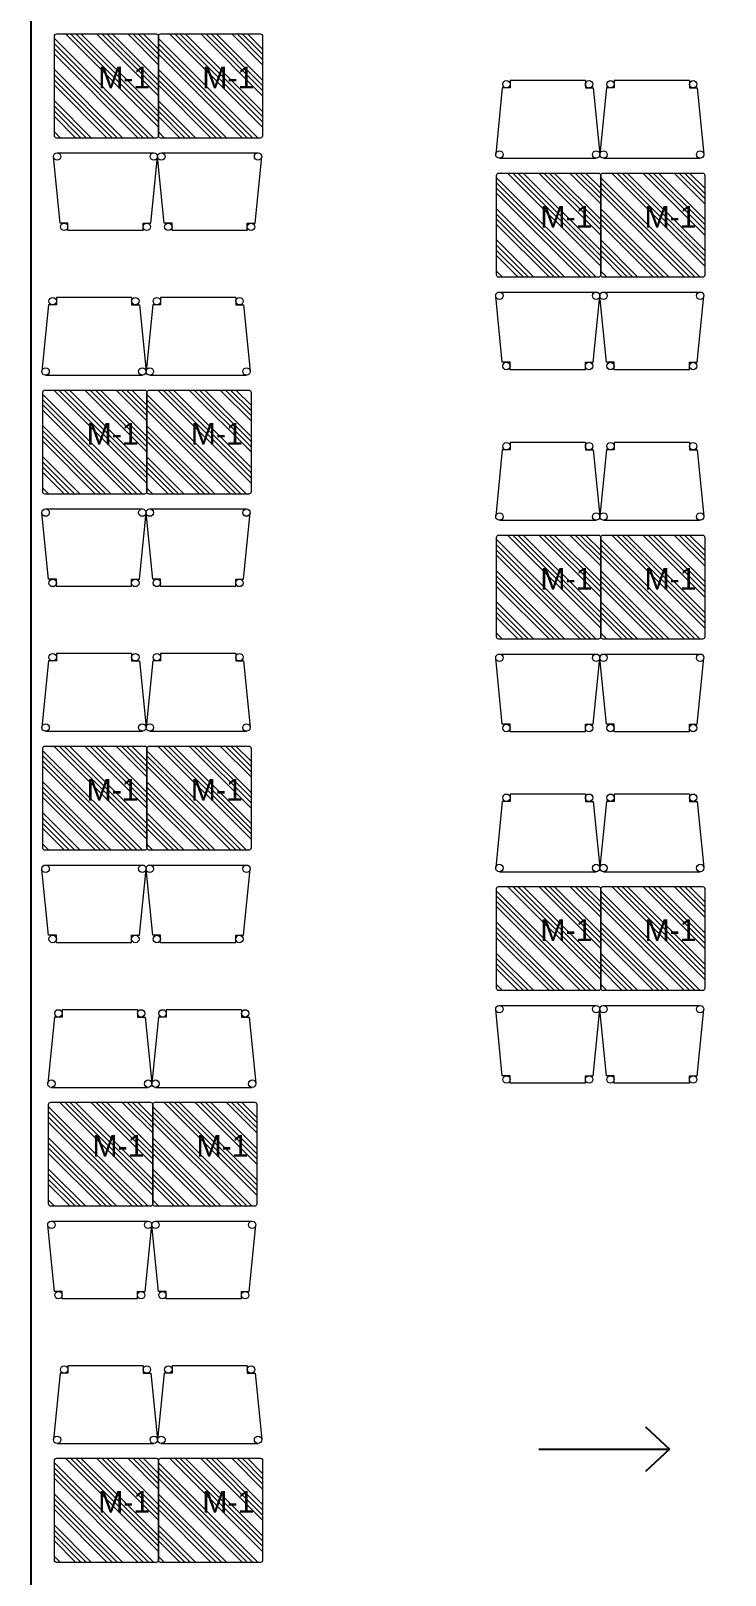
# Model space of a CAD drawing. Header units: centimetres. Extents: x 129282 to 136766, y 26190 to 28185.
# Drawn here: x 132624 to 132924, y 27158 to 27826 of the extents above; entities that cross this region are included whole.
import ezdxf

# ---------------------------------------------------------------- set-up
doc = ezdxf.new("R2010")
doc.units = ezdxf.units.CM
doc.header["$LTSCALE"] = 10
doc.header["$MEASUREMENT"] = 0
doc.layers.add('ARK_AHŞAP', color=45, linetype='Continuous', lineweight=15)
doc.layers.add('ARK_METAL', color=252, linetype='Continuous', lineweight=15)
doc.layers.add('LP-DIMENSION_INT_100', color=51, linetype='Continuous')
doc.layers.add('SD-YAZI', color=233, linetype='Continuous')
doc.styles.get("Standard").update_dxf_attribs({"font": 'arial.ttf'})

# ---------------------------------------------------------------- blocks, each defined once
blk = doc.blocks.new('kj')
at = {"layer": 'LP-DIMENSION_INT_100', "color": 2}
blk.add_lwpolyline([(130239.37, 28185.2), (129939.37, 28185.2), (129939.37, 26190.2), (130177.37, 26190.2)], dxfattribs=at)

msp = doc.modelspace()

# ---------------------------------------------------------------- hatches: boundary and pattern name
at = {"layer": 'ARK_METAL'}
h = msp.add_hatch(dxfattribs=at)
h.set_pattern_fill('ANSI34', color=256, scale=0.5, angle=450)
h.set_pattern_definition([(135, (100223.181, -190133.326), (-6.7351921, -6.7351921), []), (135, (100223.181, -190131.081), (-6.7351921, -6.7351921), []), (135, (100223.181, -190128.836), (-6.7351921, -6.7351921), []), (135, (100223.181, -190126.591), (-6.7351921, -6.7351921), [])])
h.paths.add_polyline_path([(132679.28, 27823.86, 0.414214), (132678.28, 27824.86), (132635.28, 27824.86, 0.414214), (132634.28, 27823.86), (132634.28, 27780.86, 0.414214), (132635.28, 27779.86), (132678.28, 27779.86, 0.414214), (132679.28, 27780.86)])
h = msp.add_hatch(dxfattribs=at)
h.set_pattern_fill('ANSI34', color=256, scale=0.5, angle=450)
h.set_pattern_definition([(135, (100268.181, -190133.326), (-6.7351921, -6.7351921), []), (135, (100268.181, -190131.081), (-6.7351921, -6.7351921), []), (135, (100268.181, -190128.836), (-6.7351921, -6.7351921), []), (135, (100268.181, -190126.591), (-6.7351921, -6.7351921), [])])
h.paths.add_polyline_path([(132724.28, 27823.86, 0.414214), (132723.28, 27824.86), (132680.28, 27824.86, 0.414214), (132679.28, 27823.86), (132679.28, 27780.86, 0.414214), (132680.28, 27779.86), (132723.28, 27779.86, 0.414214), (132724.28, 27780.86)])
h = msp.add_hatch(dxfattribs=at)
h.set_pattern_fill('ANSI34', color=256, scale=0.5, angle=450)
h.set_pattern_definition([(135, (100414.278, -190193.507), (-6.7351921, -6.7351921), []), (135, (100414.278, -190191.262), (-6.7351921, -6.7351921), []), (135, (100414.278, -190189.017), (-6.7351921, -6.7351921), []), (135, (100414.278, -190186.772), (-6.7351921, -6.7351921), [])])
h.paths.add_polyline_path([(132870.37, 27763.68, 0.414214), (132869.37, 27764.68), (132826.37, 27764.68, 0.414214), (132825.37, 27763.68), (132825.37, 27720.68, 0.414214), (132826.37, 27719.68), (132869.37, 27719.68, 0.414214), (132870.37, 27720.68)])
h = msp.add_hatch(dxfattribs=at)
h.set_pattern_fill('ANSI34', color=256, scale=0.5, angle=450)
h.set_pattern_definition([(135, (100459.278, -190193.507), (-6.7351921, -6.7351921), []), (135, (100459.278, -190191.262), (-6.7351921, -6.7351921), []), (135, (100459.278, -190189.017), (-6.7351921, -6.7351921), []), (135, (100459.278, -190186.772), (-6.7351921, -6.7351921), [])])
h.paths.add_polyline_path([(132915.37, 27763.68, 0.414214), (132914.37, 27764.68), (132871.37, 27764.68, 0.414214), (132870.37, 27763.68), (132870.37, 27720.68, 0.414214), (132871.37, 27719.68), (132914.37, 27719.68, 0.414214), (132915.37, 27720.68)])
h = msp.add_hatch(dxfattribs=at)
h.set_pattern_fill('ANSI34', color=256, scale=0.5, angle=450)
h.set_pattern_definition([(135, (100218.181, -190287.305), (-6.7351921, -6.7351921), []), (135, (100218.181, -190285.06), (-6.7351921, -6.7351921), []), (135, (100218.181, -190282.8145), (-6.7351921, -6.7351921), []), (135, (100218.181, -190280.569), (-6.7351921, -6.7351921), [])])
h.paths.add_polyline_path([(132674.28, 27669.88, 0.414214), (132673.28, 27670.88), (132630.28, 27670.88, 0.414214), (132629.28, 27669.88), (132629.28, 27626.88, 0.414214), (132630.28, 27625.88), (132673.28, 27625.88, 0.414214), (132674.28, 27626.88)])
h = msp.add_hatch(dxfattribs=at)
h.set_pattern_fill('ANSI34', color=256, scale=0.5, angle=450)
h.set_pattern_definition([(135, (100263.181, -190287.305), (-6.7351921, -6.7351921), []), (135, (100263.181, -190285.06), (-6.7351921, -6.7351921), []), (135, (100263.181, -190282.8145), (-6.7351921, -6.7351921), []), (135, (100263.181, -190280.569), (-6.7351921, -6.7351921), [])])
h.paths.add_polyline_path([(132719.28, 27669.88, 0.414214), (132718.28, 27670.88), (132675.28, 27670.88, 0.414214), (132674.28, 27669.88), (132674.28, 27626.88, 0.414214), (132675.28, 27625.88), (132718.28, 27625.88, 0.414214), (132719.28, 27626.88)])
h = msp.add_hatch(dxfattribs=at)
h.set_pattern_fill('ANSI34', color=256, scale=0.5, angle=450)
h.set_pattern_definition([(135, (100414.278, -190350.037), (-6.7351921, -6.7351921), []), (135, (100414.278, -190347.792), (-6.7351921, -6.7351921), []), (135, (100414.278, -190345.547), (-6.7351921, -6.7351921), []), (135, (100414.278, -190343.302), (-6.7351921, -6.7351921), [])])
h.paths.add_polyline_path([(132870.37, 27607.15, 0.414214), (132869.37, 27608.15), (132826.37, 27608.15, 0.414214), (132825.37, 27607.15), (132825.37, 27564.15, 0.414214), (132826.37, 27563.15), (132869.37, 27563.15, 0.414214), (132870.37, 27564.15)])
h = msp.add_hatch(dxfattribs=at)
h.set_pattern_fill('ANSI34', color=256, scale=0.5, angle=450)
h.set_pattern_definition([(135, (100459.278, -190350.037), (-6.7351921, -6.7351921), []), (135, (100459.278, -190347.792), (-6.7351921, -6.7351921), []), (135, (100459.278, -190345.547), (-6.7351921, -6.7351921), []), (135, (100459.278, -190343.302), (-6.7351921, -6.7351921), [])])
h.paths.add_polyline_path([(132915.37, 27607.15, 0.414214), (132914.37, 27608.15), (132871.37, 27608.15, 0.414214), (132870.37, 27607.15), (132870.37, 27564.15, 0.414214), (132871.37, 27563.15), (132914.37, 27563.15, 0.414214), (132915.37, 27564.15)])
h = msp.add_hatch(dxfattribs=at)
h.set_pattern_fill('ANSI34', color=256, scale=0.5, angle=450)
h.set_pattern_definition([(135, (100218.181, -190441.283), (-6.7351921, -6.7351921), []), (135, (100218.181, -190439.038), (-6.7351921, -6.7351921), []), (135, (100218.181, -190436.793), (-6.7351921, -6.7351921), []), (135, (100218.181, -190434.548), (-6.7351921, -6.7351921), [])])
h.paths.add_polyline_path([(132674.28, 27515.9, 0.414214), (132673.28, 27516.9), (132630.28, 27516.9, 0.414214), (132629.28, 27515.9), (132629.28, 27472.9, 0.414214), (132630.28, 27471.9), (132673.28, 27471.9, 0.414214), (132674.28, 27472.9)])
h = msp.add_hatch(dxfattribs=at)
h.set_pattern_fill('ANSI34', color=256, scale=0.5, angle=450)
h.set_pattern_definition([(135, (100263.181, -190441.283), (-6.7351921, -6.7351921), []), (135, (100263.181, -190439.038), (-6.7351921, -6.7351921), []), (135, (100263.181, -190436.793), (-6.7351921, -6.7351921), []), (135, (100263.181, -190434.548), (-6.7351921, -6.7351921), [])])
h.paths.add_polyline_path([(132719.28, 27515.9, 0.414214), (132718.28, 27516.9), (132675.28, 27516.9, 0.414214), (132674.28, 27515.9), (132674.28, 27472.9, 0.414214), (132675.28, 27471.9), (132718.28, 27471.9, 0.414214), (132719.28, 27472.9)])
h = msp.add_hatch(dxfattribs=at)
h.set_pattern_fill('ANSI34', color=256, scale=0.5, angle=450)
h.set_pattern_definition([(135, (100414.278, -190501.999), (-6.7351921, -6.7351921), []), (135, (100414.278, -190499.754), (-6.7351921, -6.7351921), []), (135, (100414.278, -190497.509), (-6.7351921, -6.7351921), []), (135, (100414.278, -190495.264), (-6.7351921, -6.7351921), [])])
h.paths.add_polyline_path([(132870.37, 27455.19, 0.414214), (132869.37, 27456.19), (132826.37, 27456.19, 0.414214), (132825.37, 27455.19), (132825.37, 27412.19, 0.414214), (132826.37, 27411.19), (132869.37, 27411.19, 0.414214), (132870.37, 27412.19)])
h = msp.add_hatch(dxfattribs=at)
h.set_pattern_fill('ANSI34', color=256, scale=0.5, angle=450)
h.set_pattern_definition([(135, (100459.278, -190501.999), (-6.7351921, -6.7351921), []), (135, (100459.278, -190499.754), (-6.7351921, -6.7351921), []), (135, (100459.278, -190497.509), (-6.7351921, -6.7351921), []), (135, (100459.278, -190495.264), (-6.7351921, -6.7351921), [])])
h.paths.add_polyline_path([(132915.37, 27455.19, 0.414214), (132914.37, 27456.19), (132871.37, 27456.19, 0.414214), (132870.37, 27455.19), (132870.37, 27412.19, 0.414214), (132871.37, 27411.19), (132914.37, 27411.19, 0.414214), (132915.37, 27412.19)])
h = msp.add_hatch(dxfattribs=at)
h.set_pattern_fill('ANSI34', color=256, scale=0.5, angle=450)
h.set_pattern_definition([(135, (100220.681, -190595.262), (-6.7351921, -6.7351921), []), (135, (100220.681, -190593.017), (-6.7351921, -6.7351921), []), (135, (100220.681, -190590.772), (-6.7351921, -6.7351921), []), (135, (100220.681, -190588.527), (-6.7351921, -6.7351921), [])])
h.paths.add_polyline_path([(132676.78, 27361.92, 0.414214), (132675.78, 27362.92), (132632.78, 27362.92, 0.414214), (132631.78, 27361.92), (132631.78, 27318.92, 0.414214), (132632.78, 27317.92), (132675.78, 27317.92, 0.414214), (132676.78, 27318.92)])
h = msp.add_hatch(dxfattribs=at)
h.set_pattern_fill('ANSI34', color=256, scale=0.5, angle=450)
h.set_pattern_definition([(135, (100265.681, -190595.262), (-6.7351921, -6.7351921), []), (135, (100265.681, -190593.017), (-6.7351921, -6.7351921), []), (135, (100265.681, -190590.772), (-6.7351921, -6.7351921), []), (135, (100265.681, -190588.527), (-6.7351921, -6.7351921), [])])
h.paths.add_polyline_path([(132721.78, 27361.92, 0.414214), (132720.78, 27362.92), (132677.78, 27362.92, 0.414214), (132676.78, 27361.92), (132676.78, 27318.92, 0.414214), (132677.78, 27317.92), (132720.78, 27317.92, 0.414214), (132721.78, 27318.92)])
h = msp.add_hatch(dxfattribs=at)
h.set_pattern_fill('ANSI34', color=256, scale=0.5, angle=450)
h.set_pattern_definition([(135, (100223.181, -190749.241), (-6.7351921, -6.7351921), []), (135, (100223.181, -190746.9955), (-6.7351921, -6.7351921), []), (135, (100223.181, -190744.75), (-6.7351921, -6.7351921), []), (135, (100223.181, -190742.505), (-6.7351921, -6.7351921), [])])
h.paths.add_polyline_path([(132679.28, 27207.95, 0.414214), (132678.28, 27208.95), (132635.28, 27208.95, 0.414214), (132634.28, 27207.95), (132634.28, 27164.95, 0.414214), (132635.28, 27163.95), (132678.28, 27163.95, 0.414214), (132679.28, 27164.95)])
h = msp.add_hatch(dxfattribs=at)
h.set_pattern_fill('ANSI34', color=256, scale=0.5, angle=450)
h.set_pattern_definition([(135, (100268.181, -190749.241), (-6.7351921, -6.7351921), []), (135, (100268.181, -190746.9955), (-6.7351921, -6.7351921), []), (135, (100268.181, -190744.75), (-6.7351921, -6.7351921), []), (135, (100268.181, -190742.505), (-6.7351921, -6.7351921), [])])
h.paths.add_polyline_path([(132724.28, 27207.95, 0.414214), (132723.28, 27208.95), (132680.28, 27208.95, 0.414214), (132679.28, 27207.95), (132679.28, 27164.95, 0.414214), (132680.28, 27163.95), (132723.28, 27163.95, 0.414214), (132724.28, 27164.95)])

# ---------------------------------------------------------------- linework, layer by layer
at = {"layer": 'ARK_AHŞAP'}
for centre in [(132829.64, 27803.09), (132865.35, 27803.09), (132874.64, 27803.09), (132910.35, 27803.09), (132635.5, 27771.85), (132677.3, 27771.85), (132680.5, 27771.85), (132722.3, 27771.85), (132826.6, 27772.69), (132868.4, 27772.69), (132871.6, 27772.69), (132913.4, 27772.69), (132638.54, 27741.45), (132674.26, 27741.45), (132683.54, 27741.45), (132719.26, 27741.45), (132826.6, 27711.66), (132868.4, 27711.66), (132871.6, 27711.66), (132913.4, 27711.66), (132633.54, 27709.3), (132669.26, 27709.3), (132678.54, 27709.3), (132714.26, 27709.3), (132630.5, 27678.9), (132672.3, 27678.9), (132675.5, 27678.9), (132717.3, 27678.9), (132829.64, 27681.26), (132865.35, 27681.26), (132874.64, 27681.26), (132910.35, 27681.26), (132829.64, 27646.56), (132865.35, 27646.56), (132874.64, 27646.56), (132910.35, 27646.56), (132630.5, 27617.87), (132672.3, 27617.87), (132675.5, 27617.87), (132717.3, 27617.87), (132826.6, 27616.16), (132868.4, 27616.16), (132871.6, 27616.16), (132913.4, 27616.16), (132633.54, 27587.47), (132669.26, 27587.47), (132678.54, 27587.47), (132714.26, 27587.47), (132633.54, 27555.32), (132669.26, 27555.32), (132678.54, 27555.32), (132714.26, 27555.32), (132826.6, 27555.13), (132868.4, 27555.13), (132871.6, 27555.13), (132913.4, 27555.13), (132630.5, 27524.92), (132672.3, 27524.92), (132675.5, 27524.92), (132717.3, 27524.92), (132829.64, 27524.73), (132865.35, 27524.73), (132874.64, 27524.73), (132910.35, 27524.73), (132829.64, 27494.6), (132865.35, 27494.6), (132874.64, 27494.6), (132910.35, 27494.6), (132630.5, 27463.89), (132672.3, 27463.89), (132675.5, 27463.89), (132717.3, 27463.89), (132826.6, 27464.2), (132868.4, 27464.2), (132871.6, 27464.2), (132913.4, 27464.2), (132633.54, 27433.49), (132669.26, 27433.49), (132678.54, 27433.49), (132714.26, 27433.49), (132826.6, 27403.17), (132868.4, 27403.17), (132871.6, 27403.17), (132913.4, 27403.17), (132636.04, 27401.34), (132671.76, 27401.34), (132681.04, 27401.34), (132716.76, 27401.34), (132633, 27370.94), (132674.8, 27370.94), (132678, 27370.94), (132719.8, 27370.94), (132829.64, 27372.77), (132865.35, 27372.77), (132874.64, 27372.77), (132910.35, 27372.77), (132633, 27309.91), (132674.8, 27309.91), (132678, 27309.91), (132719.8, 27309.91), (132636.04, 27279.51), (132671.76, 27279.51), (132681.04, 27279.51), (132716.76, 27279.51), (132638.54, 27247.36), (132674.26, 27247.36), (132683.54, 27247.36), (132719.26, 27247.36), (132635.5, 27216.96), (132677.3, 27216.96), (132680.5, 27216.96), (132722.3, 27216.96)]:
    msp.add_circle(centre, 1.6, dxfattribs=at)
at = {"layer": 'ARK_METAL'}
for p, q in [((132827.87, 27801.49), (132825, 27772.85)), ((132831.24, 27801.49), (132827.87, 27801.49)), ((132845, 27804.69), (132831.24, 27804.69)), ((132863.75, 27804.69), (132831.24, 27804.69)), ((132831.24, 27804.69), (132831.24, 27801.49)), ((132863.75, 27804.69), (132863.75, 27801.49)), ((132863.75, 27801.49), (132867.12, 27801.49)), ((132867.12, 27801.49), (132869.99, 27772.85)), ((132872.87, 27801.49), (132870, 27772.85)), ((132876.24, 27801.49), (132872.87, 27801.49)), ((132890, 27804.69), (132876.24, 27804.69)), ((132908.75, 27804.69), (132876.24, 27804.69)), ((132876.24, 27804.69), (132876.24, 27801.49)), ((132908.75, 27804.69), (132908.75, 27801.49)), ((132908.75, 27801.49), (132912.12, 27801.49)), ((132912.12, 27801.49), (132914.99, 27772.85)), ((132636.78, 27743.05), (132633.91, 27771.69)), ((132635.5, 27773.45), (132677.3, 27773.45)), ((132676.02, 27743.05), (132678.89, 27771.69)), ((132681.78, 27743.05), (132678.91, 27771.69)), ((132680.5, 27773.45), (132722.3, 27773.45)), ((132721.02, 27743.05), (132723.89, 27771.69)), ((132826.6, 27771.09), (132868.4, 27771.09)), ((132871.6, 27771.09), (132913.4, 27771.09)), ((132640.14, 27743.05), (132636.78, 27743.05)), ((132640.14, 27739.85), (132640.14, 27743.05)), ((132653.9, 27739.85), (132640.14, 27739.85)), ((132672.66, 27739.85), (132640.14, 27739.85)), ((132672.66, 27743.05), (132676.02, 27743.05)), ((132672.66, 27739.85), (132672.66, 27743.05)), ((132685.14, 27743.05), (132681.78, 27743.05)), ((132685.14, 27739.85), (132685.14, 27743.05)), ((132698.9, 27739.85), (132685.14, 27739.85)), ((132717.66, 27739.85), (132685.14, 27739.85)), ((132717.66, 27743.05), (132721.02, 27743.05)), ((132717.66, 27739.85), (132717.66, 27743.05)), ((132827.87, 27682.86), (132825, 27711.5)), ((132826.6, 27713.26), (132868.4, 27713.26)), ((132867.12, 27682.86), (132869.99, 27711.5)), ((132872.87, 27682.86), (132870, 27711.5)), ((132871.6, 27713.26), (132913.4, 27713.26)), ((132912.12, 27682.86), (132914.99, 27711.5)), ((132631.78, 27707.7), (132628.91, 27679.06)), ((132635.14, 27707.7), (132631.78, 27707.7)), ((132648.9, 27710.9), (132635.14, 27710.9)), ((132667.66, 27710.9), (132635.14, 27710.9)), ((132635.14, 27710.9), (132635.14, 27707.7)), ((132667.66, 27710.9), (132667.66, 27707.7)), ((132667.66, 27707.7), (132671.02, 27707.7)), ((132671.02, 27707.7), (132673.89, 27679.06)), ((132676.78, 27707.7), (132673.91, 27679.06)), ((132680.14, 27707.7), (132676.78, 27707.7)), ((132693.9, 27710.9), (132680.14, 27710.9)), ((132712.66, 27710.9), (132680.14, 27710.9)), ((132680.14, 27710.9), (132680.14, 27707.7)), ((132712.66, 27710.9), (132712.66, 27707.7)), ((132712.66, 27707.7), (132716.02, 27707.7)), ((132716.02, 27707.7), (132718.89, 27679.06)), ((132831.24, 27682.86), (132827.87, 27682.86)), ((132831.24, 27679.66), (132831.24, 27682.86)), ((132845, 27679.66), (132831.24, 27679.66)), ((132863.75, 27679.66), (132831.24, 27679.66)), ((132863.75, 27682.86), (132867.12, 27682.86)), ((132863.75, 27679.66), (132863.75, 27682.86)), ((132876.24, 27682.86), (132872.87, 27682.86)), ((132876.24, 27679.66), (132876.24, 27682.86)), ((132890, 27679.66), (132876.24, 27679.66)), ((132908.75, 27679.66), (132876.24, 27679.66)), ((132908.75, 27682.86), (132912.12, 27682.86)), ((132908.75, 27679.66), (132908.75, 27682.86)), ((132630.5, 27677.3), (132672.3, 27677.3)), ((132675.5, 27677.3), (132717.3, 27677.3)), ((132827.87, 27644.96), (132825, 27616.32)), ((132831.24, 27644.96), (132827.87, 27644.96)), ((132845, 27648.16), (132831.24, 27648.16)), ((132863.75, 27648.16), (132831.24, 27648.16)), ((132831.24, 27648.16), (132831.24, 27644.96)), ((132863.75, 27648.16), (132863.75, 27644.96)), ((132863.75, 27644.96), (132867.12, 27644.96)), ((132867.12, 27644.96), (132869.99, 27616.32)), ((132872.87, 27644.96), (132870, 27616.32)), ((132876.24, 27644.96), (132872.87, 27644.96)), ((132890, 27648.16), (132876.24, 27648.16)), ((132908.75, 27648.16), (132876.24, 27648.16)), ((132876.24, 27648.16), (132876.24, 27644.96)), ((132908.75, 27648.16), (132908.75, 27644.96)), ((132908.75, 27644.96), (132912.12, 27644.96)), ((132912.12, 27644.96), (132914.99, 27616.32)), ((132630.5, 27619.47), (132672.3, 27619.47)), ((132675.5, 27619.47), (132717.3, 27619.47)), ((132631.78, 27589.07), (132628.91, 27617.71)), ((132671.02, 27589.07), (132673.89, 27617.71)), ((132676.78, 27589.07), (132673.91, 27617.71)), ((132716.02, 27589.07), (132718.89, 27617.71)), ((132826.6, 27614.56), (132868.4, 27614.56)), ((132871.6, 27614.56), (132913.4, 27614.56)), ((132635.14, 27589.07), (132631.78, 27589.07)), ((132635.14, 27585.87), (132635.14, 27589.07)), ((132648.9, 27585.87), (132635.14, 27585.87)), ((132667.66, 27585.87), (132635.14, 27585.87)), ((132667.66, 27589.07), (132671.02, 27589.07)), ((132667.66, 27585.87), (132667.66, 27589.07)), ((132680.14, 27589.07), (132676.78, 27589.07)), ((132680.14, 27585.87), (132680.14, 27589.07)), ((132693.9, 27585.87), (132680.14, 27585.87)), ((132712.66, 27585.87), (132680.14, 27585.87)), ((132712.66, 27589.07), (132716.02, 27589.07)), ((132712.66, 27585.87), (132712.66, 27589.07)), ((132631.78, 27553.72), (132628.91, 27525.08)), ((132635.14, 27553.72), (132631.78, 27553.72)), ((132648.9, 27556.92), (132635.14, 27556.92)), ((132667.66, 27556.92), (132635.14, 27556.92)), ((132635.14, 27556.92), (132635.14, 27553.72)), ((132667.66, 27556.92), (132667.66, 27553.72)), ((132667.66, 27553.72), (132671.02, 27553.72)), ((132671.02, 27553.72), (132673.89, 27525.08)), ((132676.78, 27553.72), (132673.91, 27525.08)), ((132680.14, 27553.72), (132676.78, 27553.72)), ((132693.9, 27556.92), (132680.14, 27556.92)), ((132712.66, 27556.92), (132680.14, 27556.92)), ((132680.14, 27556.92), (132680.14, 27553.72)), ((132712.66, 27556.92), (132712.66, 27553.72)), ((132712.66, 27553.72), (132716.02, 27553.72)), ((132716.02, 27553.72), (132718.89, 27525.08)), ((132827.87, 27526.33), (132825, 27554.97)), ((132826.6, 27556.73), (132868.4, 27556.73)), ((132867.12, 27526.33), (132869.99, 27554.97)), ((132872.87, 27526.33), (132870, 27554.97)), ((132871.6, 27556.73), (132913.4, 27556.73)), ((132912.12, 27526.33), (132914.99, 27554.97)), ((132831.24, 27526.33), (132827.87, 27526.33)), ((132831.24, 27523.13), (132831.24, 27526.33)), ((132863.75, 27526.33), (132867.12, 27526.33)), ((132863.75, 27523.13), (132863.75, 27526.33)), ((132876.24, 27526.33), (132872.87, 27526.33)), ((132876.24, 27523.13), (132876.24, 27526.33)), ((132908.75, 27526.33), (132912.12, 27526.33)), ((132908.75, 27523.13), (132908.75, 27526.33)), ((132630.5, 27523.32), (132672.3, 27523.32)), ((132675.5, 27523.32), (132717.3, 27523.32)), ((132845, 27523.13), (132831.24, 27523.13)), ((132863.75, 27523.13), (132831.24, 27523.13)), ((132890, 27523.13), (132876.24, 27523.13)), ((132908.75, 27523.13), (132876.24, 27523.13)), ((132827.87, 27493), (132825, 27464.36)), ((132831.24, 27493), (132827.87, 27493)), ((132845, 27496.2), (132831.24, 27496.2)), ((132863.75, 27496.2), (132831.24, 27496.2)), ((132831.24, 27496.2), (132831.24, 27493)), ((132863.75, 27496.2), (132863.75, 27493)), ((132863.75, 27493), (132867.12, 27493)), ((132867.12, 27493), (132869.99, 27464.36)), ((132872.87, 27493), (132870, 27464.36)), ((132876.24, 27493), (132872.87, 27493)), ((132890, 27496.2), (132876.24, 27496.2)), ((132908.75, 27496.2), (132876.24, 27496.2)), ((132876.24, 27496.2), (132876.24, 27493)), ((132908.75, 27496.2), (132908.75, 27493)), ((132908.75, 27493), (132912.12, 27493)), ((132912.12, 27493), (132914.99, 27464.36)), ((132630.5, 27465.49), (132672.3, 27465.49)), ((132675.5, 27465.49), (132717.3, 27465.49)), ((132631.78, 27435.09), (132628.91, 27463.73)), ((132671.02, 27435.09), (132673.89, 27463.73)), ((132676.78, 27435.09), (132673.91, 27463.73)), ((132716.02, 27435.09), (132718.89, 27463.73)), ((132826.6, 27462.6), (132868.4, 27462.6)), ((132871.6, 27462.6), (132913.4, 27462.6)), ((132635.14, 27435.09), (132631.78, 27435.09)), ((132635.14, 27431.89), (132635.14, 27435.09)), ((132648.9, 27431.89), (132635.14, 27431.89)), ((132667.66, 27431.89), (132635.14, 27431.89)), ((132667.66, 27435.09), (132671.02, 27435.09)), ((132667.66, 27431.89), (132667.66, 27435.09)), ((132680.14, 27435.09), (132676.78, 27435.09)), ((132680.14, 27431.89), (132680.14, 27435.09)), ((132693.9, 27431.89), (132680.14, 27431.89)), ((132712.66, 27431.89), (132680.14, 27431.89)), ((132712.66, 27435.09), (132716.02, 27435.09)), ((132712.66, 27431.89), (132712.66, 27435.09)), ((132826.6, 27404.77), (132868.4, 27404.77)), ((132871.6, 27404.77), (132913.4, 27404.77)), ((132634.28, 27399.74), (132631.41, 27371.1)), ((132637.64, 27399.74), (132634.28, 27399.74)), ((132651.4, 27402.94), (132637.64, 27402.94)), ((132670.16, 27402.94), (132637.64, 27402.94)), ((132637.64, 27402.94), (132637.64, 27399.74)), ((132670.16, 27402.94), (132670.16, 27399.74)), ((132670.16, 27399.74), (132673.52, 27399.74)), ((132673.52, 27399.74), (132676.39, 27371.1)), ((132679.28, 27399.74), (132676.41, 27371.1)), ((132682.64, 27399.74), (132679.28, 27399.74)), ((132696.4, 27402.94), (132682.64, 27402.94)), ((132715.16, 27402.94), (132682.64, 27402.94)), ((132682.64, 27402.94), (132682.64, 27399.74)), ((132715.16, 27402.94), (132715.16, 27399.74)), ((132715.16, 27399.74), (132718.52, 27399.74)), ((132718.52, 27399.74), (132721.39, 27371.1)), ((132827.87, 27374.37), (132825, 27403.01)), ((132867.12, 27374.37), (132869.99, 27403.01)), ((132872.87, 27374.37), (132870, 27403.01)), ((132912.12, 27374.37), (132914.99, 27403.01)), ((132831.24, 27374.37), (132827.87, 27374.37)), ((132831.24, 27371.17), (132831.24, 27374.37)), ((132845, 27371.17), (132831.24, 27371.17)), ((132863.75, 27371.17), (132831.24, 27371.17)), ((132863.75, 27374.37), (132867.12, 27374.37)), ((132863.75, 27371.17), (132863.75, 27374.37)), ((132876.24, 27374.37), (132872.87, 27374.37)), ((132876.24, 27371.17), (132876.24, 27374.37)), ((132890, 27371.17), (132876.24, 27371.17)), ((132908.75, 27371.17), (132876.24, 27371.17)), ((132908.75, 27374.37), (132912.12, 27374.37)), ((132908.75, 27371.17), (132908.75, 27374.37)), ((132633, 27369.34), (132674.8, 27369.34)), ((132678, 27369.34), (132719.8, 27369.34)), ((132633, 27311.51), (132674.8, 27311.51)), ((132678, 27311.51), (132719.8, 27311.51)), ((132634.28, 27281.11), (132631.41, 27309.75)), ((132673.52, 27281.11), (132676.39, 27309.75)), ((132679.28, 27281.11), (132676.41, 27309.75)), ((132718.52, 27281.11), (132721.39, 27309.75)), ((132637.64, 27281.11), (132634.28, 27281.11)), ((132637.64, 27277.91), (132637.64, 27281.11)), ((132651.4, 27277.91), (132637.64, 27277.91)), ((132670.16, 27277.91), (132637.64, 27277.91)), ((132670.16, 27281.11), (132673.52, 27281.11)), ((132670.16, 27277.91), (132670.16, 27281.11)), ((132682.64, 27281.11), (132679.28, 27281.11)), ((132682.64, 27277.91), (132682.64, 27281.11)), ((132696.4, 27277.91), (132682.64, 27277.91)), ((132715.16, 27277.91), (132682.64, 27277.91)), ((132715.16, 27281.11), (132718.52, 27281.11)), ((132715.16, 27277.91), (132715.16, 27281.11)), ((132636.78, 27245.76), (132633.91, 27217.12)), ((132640.14, 27245.76), (132636.78, 27245.76)), ((132653.9, 27248.96), (132640.14, 27248.96)), ((132672.66, 27248.96), (132640.14, 27248.96)), ((132640.14, 27248.96), (132640.14, 27245.76)), ((132672.66, 27248.96), (132672.66, 27245.76)), ((132672.66, 27245.76), (132676.02, 27245.76)), ((132676.02, 27245.76), (132678.89, 27217.12)), ((132681.78, 27245.76), (132678.91, 27217.12)), ((132685.14, 27245.76), (132681.78, 27245.76)), ((132698.9, 27248.96), (132685.14, 27248.96)), ((132717.66, 27248.96), (132685.14, 27248.96)), ((132685.14, 27248.96), (132685.14, 27245.76)), ((132717.66, 27248.96), (132717.66, 27245.76)), ((132717.66, 27245.76), (132721.02, 27245.76)), ((132721.02, 27245.76), (132723.89, 27217.12)), ((132635.5, 27215.36), (132677.3, 27215.36)), ((132680.5, 27215.36), (132722.3, 27215.36))]:
    msp.add_line(p, q, dxfattribs=at)
for points in [[(132678.28, 27779.86), (132635.28, 27779.86, -0.414214), (132634.28, 27780.86), (132634.28, 27823.86, -0.414214), (132635.28, 27824.86), (132678.28, 27824.86, -0.414214), (132679.28, 27823.86), (132679.28, 27780.86, -0.414214)], [(132723.28, 27779.86), (132680.28, 27779.86, -0.414214), (132679.28, 27780.86), (132679.28, 27823.86, -0.414214), (132680.28, 27824.86), (132723.28, 27824.86, -0.414214), (132724.28, 27823.86), (132724.28, 27780.86, -0.414214)], [(132869.37, 27719.68), (132826.37, 27719.68, -0.414214), (132825.37, 27720.68), (132825.37, 27763.68, -0.414214), (132826.37, 27764.68), (132869.37, 27764.68, -0.414214), (132870.37, 27763.68), (132870.37, 27720.68, -0.414214)], [(132914.37, 27719.68), (132871.37, 27719.68, -0.414214), (132870.37, 27720.68), (132870.37, 27763.68, -0.414214), (132871.37, 27764.68), (132914.37, 27764.68, -0.414214), (132915.37, 27763.68), (132915.37, 27720.68, -0.414214)], [(132673.28, 27625.88), (132630.28, 27625.88, -0.414214), (132629.28, 27626.88), (132629.28, 27669.88, -0.414214), (132630.28, 27670.88), (132673.28, 27670.88, -0.414214), (132674.28, 27669.88), (132674.28, 27626.88, -0.414214)], [(132718.28, 27625.88), (132675.28, 27625.88, -0.414214), (132674.28, 27626.88), (132674.28, 27669.88, -0.414214), (132675.28, 27670.88), (132718.28, 27670.88, -0.414214), (132719.28, 27669.88), (132719.28, 27626.88, -0.414214)], [(132869.37, 27563.15), (132826.37, 27563.15, -0.414214), (132825.37, 27564.15), (132825.37, 27607.15, -0.414214), (132826.37, 27608.15), (132869.37, 27608.15, -0.414214), (132870.37, 27607.15), (132870.37, 27564.15, -0.414214)], [(132914.37, 27563.15), (132871.37, 27563.15, -0.414214), (132870.37, 27564.15), (132870.37, 27607.15, -0.414214), (132871.37, 27608.15), (132914.37, 27608.15, -0.414214), (132915.37, 27607.15), (132915.37, 27564.15, -0.414214)], [(132673.28, 27471.9), (132630.28, 27471.9, -0.414214), (132629.28, 27472.9), (132629.28, 27515.9, -0.414214), (132630.28, 27516.9), (132673.28, 27516.9, -0.414214), (132674.28, 27515.9), (132674.28, 27472.9, -0.414214)], [(132718.28, 27471.9), (132675.28, 27471.9, -0.414214), (132674.28, 27472.9), (132674.28, 27515.9, -0.414214), (132675.28, 27516.9), (132718.28, 27516.9, -0.414214), (132719.28, 27515.9), (132719.28, 27472.9, -0.414214)], [(132869.37, 27411.19), (132826.37, 27411.19, -0.414214), (132825.37, 27412.19), (132825.37, 27455.19, -0.414214), (132826.37, 27456.19), (132869.37, 27456.19, -0.414214), (132870.37, 27455.19), (132870.37, 27412.19, -0.414214)], [(132914.37, 27411.19), (132871.37, 27411.19, -0.414214), (132870.37, 27412.19), (132870.37, 27455.19, -0.414214), (132871.37, 27456.19), (132914.37, 27456.19, -0.414214), (132915.37, 27455.19), (132915.37, 27412.19, -0.414214)], [(132675.78, 27317.92), (132632.78, 27317.92, -0.414214), (132631.78, 27318.92), (132631.78, 27361.92, -0.414214), (132632.78, 27362.92), (132675.78, 27362.92, -0.414214), (132676.78, 27361.92), (132676.78, 27318.92, -0.414214)], [(132720.78, 27317.92), (132677.78, 27317.92, -0.414214), (132676.78, 27318.92), (132676.78, 27361.92, -0.414214), (132677.78, 27362.92), (132720.78, 27362.92, -0.414214), (132721.78, 27361.92), (132721.78, 27318.92, -0.414214)], [(132678.28, 27163.95), (132635.28, 27163.95, -0.414214), (132634.28, 27164.95), (132634.28, 27207.95, -0.414214), (132635.28, 27208.95), (132678.28, 27208.95, -0.414214), (132679.28, 27207.95), (132679.28, 27164.95, -0.414214)], [(132723.28, 27163.95), (132680.28, 27163.95, -0.414214), (132679.28, 27164.95), (132679.28, 27207.95, -0.414214), (132680.28, 27208.95), (132723.28, 27208.95, -0.414214), (132724.28, 27207.95), (132724.28, 27164.95, -0.414214)]]:
    msp.add_lwpolyline(points, format="xyb", close=True, dxfattribs=at)
at = {"layer": 'LP-DIMENSION_INT_100', "color": 2}
msp.add_line((132843.65, 27212.93), (132900.08, 27212.93), dxfattribs=at)
msp.add_lwpolyline([(132889.68, 27222.61), (132900.08, 27212.93), (132889.68, 27203.27)], dxfattribs=at)

# ---------------------------------------------------------------- block references
msp.add_blockref('kj', (2684.77, 0), dxfattribs=at)

# ---------------------------------------------------------------- texts
at = {"layer": 'SD-YAZI', "color": 2, "char_height": 9.36, "attachment_point": 7}
for insert in [(132653.2, 27801.29), (132698.2, 27801.29), (132844.3, 27741.11), (132889.3, 27741.11), (132648.2, 27647.31), (132693.2, 27647.31), (132844.3, 27584.58), (132889.3, 27584.58), (132648.2, 27493.33), (132693.2, 27493.33), (132844.3, 27432.62), (132889.3, 27432.62), (132650.7, 27339.35), (132695.7, 27339.35), (132653.2, 27185.38), (132698.2, 27185.38)]:
    msp.add_mtext_dynamic_manual_height_columns('M-1', width=1669.2448, gutter_width=60, heights=[0], dxfattribs=dict(at, insert=insert))

doc.saveas('drawing.dxf')
